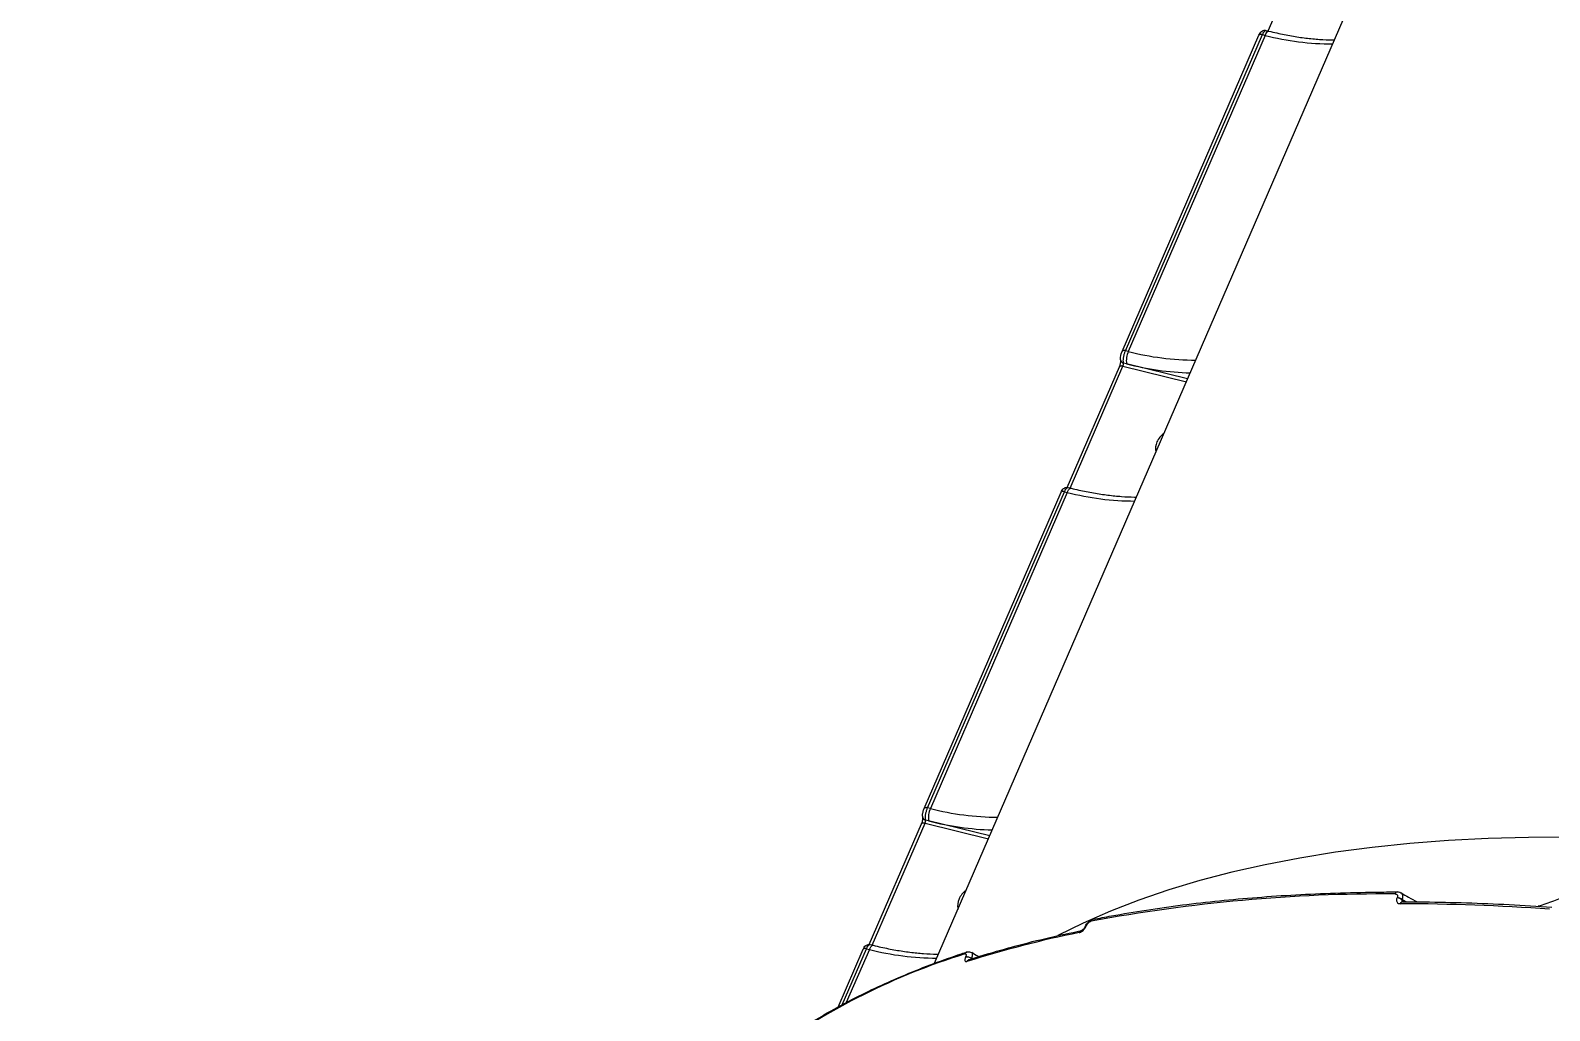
# Model space of a CAD drawing. Header units: millimetres. Extents: x -5517 to 6387, y -5295 to 6147.
# Drawn here: x 2839.9 to 3169.1, y 2527.4 to 2739.8 of the extents above; entities that cross this region are included whole.
import ezdxf

# ---------------------------------------------------------------- set-up
doc = ezdxf.new("R2010")
doc.units = ezdxf.units.MM
for name, color, linetype in [('DIKOM_ОБЪЕКТ', 7, 'Continuous'), ('DIKOM_РАЗМЕР_ЗОНА', 7, 'Continuous'), ('DIKOM_РАЗМЕР_ОБЪЕКТА', 7, 'Continuous')]:
    doc.layers.add(name, color=color, linetype=linetype)
doc.styles.add('style1', font='arial.ttf', dxfattribs={"width": 0.8})
doc.dimstyles.new('1-50', dxfattribs={"dimtxt": 300, "dimasz": 200, "dimexe": 100, "dimexo": 0, "dimgap": 100, "dimtad": 1, "dimtxsty": 'style1', "dimcen": 200, "dimclrd": 7, "dimclre": 7, "dimclrt": 7, "dimadec": 1, "dimazin": 2, "dimtfac": 1, "dimtmove": 0, "dimatfit": 2, "dimfxl": 0, "dimlwd": 25, "dimlwe": 18, "dimarcsym": 0})

# ---------------------------------------------------------------- blocks, each defined once
blk = doc.blocks.new('*D0')
at = {"layer": 'Defpoints', "color": 0, "transparency": 16777216}
for p in [(3079.07, 4135.26), (-4405.35, -2652.69), (-1397.56, -2652.69)]:
    blk.add_point(p, dxfattribs=at)
at = {"layer": 'DIKOM_РАЗМЕР_ОБЪЕКТА', "color": 7, "lineweight": 18, "transparency": 16777216}
for p, q in [((3079.07, 4135.26), (-4505.35, 4135.26)), ((-1397.56, -2652.69), (-4505.35, -2652.69))]:
    blk.add_line(p, q, dxfattribs=at)
at = {"layer": 'DIKOM_РАЗМЕР_ОБЪЕКТА', "color": 7, "lineweight": 25, "transparency": 16777216}
blk.add_line((-4405.35, 3935.26), (-4405.35, -2452.69), dxfattribs=at)
at = {"layer": 'DIKOM_РАЗМЕР_ОБЪЕКТА', "color": 7, "transparency": 16777216}
for points in [[(-4438.68, 3935.26), (-4372.02, 3935.26), (-4405.35, 4135.26)], [(-4438.68, -2452.69), (-4372.02, -2452.69), (-4405.35, -2652.69)]]:
    blk.add_solid(points, dxfattribs=at)
at = {"layer": 'DIKOM_РАЗМЕР_ОБЪЕКТА', "color": 7, "transparency": 16777216, "insert": (-4658.52, 741.29), "char_height": 300, "attachment_point": 5, "rotation": 90, "style": 'style1'}
blk.add_mtext('6800', dxfattribs=at)
blk = doc.blocks.new('*D2')
at = {"layer": 'Defpoints', "color": 0, "transparency": 16777216}
for p in [(4491.49, 3838.97), (-2445.56, 374.31), (4491.49, -4687.8)]:
    blk.add_point(p, dxfattribs=at)
at = {"layer": 'DIKOM_РАЗМЕР_ОБЪЕКТА', "color": 7, "lineweight": 18, "transparency": 16777216}
for p, q in [((4491.49, 3838.97), (4491.49, -4787.8)), ((-2445.56, 374.31), (-2445.56, -4787.8))]:
    blk.add_line(p, q, dxfattribs=at)
at = {"layer": 'DIKOM_РАЗМЕР_ОБЪЕКТА', "color": 7, "lineweight": 25, "transparency": 16777216}
blk.add_line((-2245.56, -4687.8), (4291.49, -4687.8), dxfattribs=at)
at = {"layer": 'DIKOM_РАЗМЕР_ОБЪЕКТА', "color": 7, "transparency": 16777216}
for points in [[(-2245.56, -4654.47), (-2245.56, -4721.14), (-2445.56, -4687.8)], [(4291.49, -4654.47), (4291.49, -4721.14), (4491.49, -4687.8)]]:
    blk.add_solid(points, dxfattribs=at)
at = {"layer": 'DIKOM_РАЗМЕР_ОБЪЕКТА', "color": 7, "transparency": 16777216, "insert": (1022.97, -4434.63), "char_height": 300, "attachment_point": 5, "style": 'style1'}
blk.add_mtext('6900', dxfattribs=at)
blk = doc.blocks.new('*D3')
at = {"layer": 'Defpoints', "color": 0, "transparency": 16777216}
for p in [(6386.85, 4728.17), (-4131.44, -152.69), (6386.85, -5195.35)]:
    blk.add_point(p, dxfattribs=at)
at = {"layer": 'DIKOM_РАЗМЕР_ЗОНА', "color": 7, "lineweight": 18, "transparency": 16777216}
for p, q in [((6386.85, 4728.17), (6386.85, -5295.35)), ((-4131.44, -152.69), (-4131.44, -5295.35))]:
    blk.add_line(p, q, dxfattribs=at)
at = {"layer": 'DIKOM_РАЗМЕР_ЗОНА', "color": 7, "lineweight": 25, "transparency": 16777216}
blk.add_line((-3931.44, -5195.35), (6186.85, -5195.35), dxfattribs=at)
at = {"layer": 'DIKOM_РАЗМЕР_ЗОНА', "color": 7, "transparency": 16777216}
for points in [[(-3931.44, -5162.02), (-3931.44, -5228.69), (-4131.44, -5195.35)], [(6186.85, -5162.02), (6186.85, -5228.69), (6386.85, -5195.35)]]:
    blk.add_solid(points, dxfattribs=at)
at = {"layer": 'DIKOM_РАЗМЕР_ЗОНА', "color": 7, "transparency": 16777216, "insert": (1127.71, -4942.18), "char_height": 300, "attachment_point": 5, "style": 'style1'}
blk.add_mtext('10500', dxfattribs=at)

msp = doc.modelspace()

# ---------------------------------------------------------------- linework, layer by layer
at = {"layer": 'DIKOM_ОБЪЕКТ', "color": 7, "linetype": 'Continuous', "lineweight": 15}
for p, q in [((3035.857, 2537.694), (3152.294, 2806.553)), ((3108.144, 2739.712), (3119.576, 2766.109)), ((3107.702, 2739.821), (3108.328, 2739.667)), ((3076.492, 2670.288), (3106.158, 2738.789)), ((3077.239, 2670.409), (3106.905, 2738.909)), ((3107.511, 2738.76), (3077.845, 2670.26)), ((3106.905, 2738.909), (3107.511, 2738.76)), ((3076.492, 2670.288), (3076.487, 2670.276)), ((3077.845, 2670.26), (3077.239, 2670.409)), ((3064.616, 2640.809), (3075.938, 2666.952)), ((3065.253, 2640.676), (3076.685, 2667.072)), ((3076.685, 2667.072), (3090.428, 2663.702)), ((3077.471, 2667.574), (3076.829, 2667.731)), ((3090.7, 2664.329), (3077.471, 2667.574)), ((3064.812, 2640.784), (3065.437, 2640.631)), ((3033.601, 2571.252), (3063.267, 2639.752)), ((3034.348, 2571.372), (3064.014, 2639.872)), ((3064.62, 2639.724), (3034.954, 2571.223)), ((3064.014, 2639.872), (3064.62, 2639.724)), ((3033.601, 2571.252), (3033.596, 2571.24)), ((3034.954, 2571.223), (3034.348, 2571.372)), ((3021.725, 2541.772), (3033.047, 2567.915)), ((3022.363, 2541.639), (3033.794, 2568.035)), ((3033.794, 2568.035), (3047.537, 2564.665)), ((3034.58, 2568.537), (3033.938, 2568.695)), ((3047.809, 2565.293), (3034.58, 2568.537)), ((3136.099, 2551.909), (3136.07, 2551.843)), ((3137.175, 2551.448), (3137.203, 2551.514)), ((3137.734, 2551.035), (3137.175, 2551.448)), ((3137.203, 2551.514), (3138.124, 2551.033)), ((3068.505, 2545.633), (3068.533, 2545.698)), ((3068.739, 2545.785), (3068.768, 2545.851)), ((3021.921, 2541.747), (3022.547, 2541.594)), ((3014.957, 2528.203), (3020.376, 2540.715)), ((3015.866, 2528.695), (3021.124, 2540.836)), ((3021.73, 2540.687), (3016.742, 2529.169)), ((3021.124, 2540.836), (3021.73, 2540.687)), ((3042.593, 2539.073), (3042.573, 2539.028))]:
    msp.add_line(p, q, dxfattribs=at)
at = {"layer": 'DIKOM_ОБЪЕКТ', "color": 7, "linetype": 'Continuous', "lineweight": 15, "flags": 128}
for points in [[(3107.511, 2738.76), (3107.657, 2739.063), (3107.811, 2739.313), (3107.966, 2739.503), (3108.116, 2739.624), (3108.257, 2739.673), (3108.327, 2739.667)], [(3106.905, 2738.909), (3106.734, 2738.942), (3106.575, 2738.956), (3106.434, 2738.948), (3106.317, 2738.921), (3106.227, 2738.874), (3106.168, 2738.809), (3106.158, 2738.789)], [(3077.239, 2670.409), (3077.068, 2670.442), (3076.909, 2670.455), (3076.768, 2670.448), (3076.651, 2670.42), (3076.561, 2670.373), (3076.502, 2670.309), (3076.492, 2670.288)], [(3076.685, 2667.072), (3076.513, 2667.105), (3076.353, 2667.119), (3076.212, 2667.111), (3076.095, 2667.083), (3076.005, 2667.036), (3075.947, 2666.97), (3075.938, 2666.952)], [(3064.62, 2639.724), (3064.766, 2640.026), (3064.92, 2640.277), (3065.075, 2640.466), (3065.226, 2640.588), (3065.366, 2640.636), (3065.437, 2640.631)], [(3064.014, 2639.872), (3063.843, 2639.906), (3063.684, 2639.919), (3063.543, 2639.912), (3063.426, 2639.884), (3063.336, 2639.837), (3063.278, 2639.773), (3063.267, 2639.752)], [(3034.348, 2571.372), (3034.177, 2571.405), (3034.018, 2571.419), (3033.877, 2571.411), (3033.76, 2571.384), (3033.67, 2571.337), (3033.611, 2571.272), (3033.601, 2571.252)], [(3033.794, 2568.035), (3033.622, 2568.069), (3033.463, 2568.082), (3033.322, 2568.074), (3033.204, 2568.046), (3033.115, 2567.999), (3033.056, 2567.934), (3033.047, 2567.915)], [(3173.56, 2564.999), (3164.58, 2564.955), (3155.791, 2564.711), (3147.203, 2564.266), (3138.822, 2563.621), (3130.657, 2562.777), (3122.715, 2561.735), (3115.003, 2560.495), (3107.53, 2559.058), (3100.301, 2557.426), (3093.323, 2555.6), (3086.604, 2553.583), (3080.148, 2551.376), (3073.963, 2548.98), (3068.053, 2546.399), (3062.597, 2543.723)], [(3021.73, 2540.687), (3021.876, 2540.989), (3022.029, 2541.24), (3022.184, 2541.43), (3022.335, 2541.551), (3022.475, 2541.599), (3022.546, 2541.594)], [(3021.124, 2540.836), (3020.952, 2540.869), (3020.793, 2540.882), (3020.653, 2540.875), (3020.535, 2540.847), (3020.446, 2540.8), (3020.387, 2540.736), (3020.376, 2540.715)]]:
    msp.add_lwpolyline(points, dxfattribs=at)
at = {"layer": 'DIKOM_ОБЪЕКТ', "color": 7, "linetype": 'Continuous', "lineweight": 15}
for centre, radius, start, end in [((3122.251, 2795.895), 59.005, 255.53372, 269.87698), ((3081.968, 2668.316), 4.558, 154.76028, 189.37412), ((3092.586, 2727.399), 59.01, 255.53434, 269.87636), ((3077.008, 2668.534), 0.823, 196.49047, 257.39152), ((3093.241, 2729.141), 63.555, 255.63286, 268.21182), ((3087.217, 2649.251), 3.464, 156.04169, 192.77868), ((3088.331, 2648.676), 4.717, 125.67565, 155.15694), ((3079.361, 2696.865), 59.012, 255.53456, 269.87625), ((3039.078, 2569.28), 4.559, 154.76363, 189.37576), ((3049.695, 2628.363), 59.01, 255.53434, 269.87648), ((3034.118, 2569.497), 0.823, 196.49288, 257.38833), ((3050.351, 2630.11), 63.561, 255.63339, 268.21129), ((3044.159, 2550.231), 3.305, 155.12676, 193.69983), ((3045.213, 2549.827), 4.432, 124.7011, 156.12348), ((3133.697, 2205.38), 347.343, 89.67707, 100.60488), ((3136.242, 2552.544), 0.612, 96.23554, 163.56114), ((3135.97, 2549.821), 2.024, 53.46607, 87.14874), ((3135.998, 2549.887), 2.024, 53.46607, 87.14874), ((3137.358, 2550.414), 0.63, 97.19131, 162.45071), ((3135.002, 2057.888), 492.719, 86.02715, 89.79599), ((3067.848, 2544.103), 0.692, 102.69412, 159.45694), ((3068.763, 2545.492), 0.294, 94.69847, 152.25344), ((3068.793, 2545.556), 0.297, 94.84512, 150.70804), ((3070.423, 2546.545), 0.694, 103.44396, 159.38579), ((3112.361, 2319.347), 229.487, 101.34927, 107.62232), ((3086.687, 2398.002), 148.478, 107.35894, 125.64401), ((3036.47, 2597.826), 59.01, 255.53434, 269.87636), ((3043.063, 2539.447), 0.728, 108.97059, 158.17756), ((3042.813, 2537.305), 1.74, 51.20145, 97.93153), ((3042.833, 2537.35), 1.74, 51.20145, 97.93153), ((3043.56, 2537.795), 0.726, 108.95794, 158.2656)]:
    msp.add_arc(centre, radius, start, end, dxfattribs=at)
for points, knots in [([(3106.162, 2738.782), (3106.241, 2738.951), (3106.386, 2739.259), (3106.69, 2739.595), (3107.065, 2739.809), (3107.425, 2739.881), (3107.627, 2739.823), (3107.698, 2739.802)], [0, 0, 0, 0, 0.2743569, 0.5026, 0.70629, 0.8968213, 1, 1, 1, 1]), ([(3106.905, 2738.909), (3106.959, 2739.026), (3107.096, 2739.32), (3107.331, 2739.653), (3107.553, 2739.842), (3107.658, 2739.807), (3107.696, 2739.794)], [0, 0, 0, 0, 0.2027322, 0.5120338, 0.8215365, 1, 1, 1, 1]), ([(3108.328, 2739.667), (3108.898, 2739.531), (3110.552, 2739.138), (3113.236, 2738.611), (3116.329, 2738.144), (3119.284, 2737.859), (3121.329, 2737.753), (3122.36, 2737.762), (3122.503, 2737.763)], [0, 0, 0, 0, 0.1125316, 0.3264555, 0.5400755, 0.7532295, 0.965815, 1, 1, 1, 1]), ([(3076.293, 2669.669), (3076.309, 2669.747), (3076.355, 2669.963), (3076.444, 2670.152), (3076.5, 2670.272)], [0, 0, 0, 0, 0.3627909, 1, 1, 1, 1]), ([(3076.829, 2667.731), (3076.81, 2667.815), (3076.762, 2668.027), (3076.762, 2668.514), (3076.846, 2669.147), (3077.008, 2669.818), (3077.162, 2670.212), (3077.239, 2670.409)], [0, 0, 0, 0, 0.1417037, 0.3564028, 0.5709695, 0.7854593, 1, 1, 1, 1]), ([(3075.938, 2666.955), (3075.943, 2666.967), (3075.983, 2667.051), (3076.062, 2667.279), (3076.153, 2667.612), (3076.209, 2667.934), (3076.226, 2668.16), (3076.221, 2668.288), (3076.219, 2668.302), (3076.217, 2668.309)], [0, 0, 0, 0, 0.0301721, 0.2066683, 0.4053376, 0.6112638, 0.772833, 0.8981366, 1, 1, 1, 1]), ([(3076.22, 2668.302), (3076.197, 2668.428), (3076.137, 2668.751), (3076.174, 2669.213), (3076.263, 2669.554), (3076.293, 2669.669)], [0, 0, 0, 0, 0.2970968, 0.7617962, 1, 1, 1, 1]), ([(3076.685, 2667.072), (3076.705, 2667.121), (3076.744, 2667.219), (3076.791, 2667.386), (3076.823, 2667.541), (3076.834, 2667.66), (3076.83, 2667.711), (3076.829, 2667.731)], [0, 0, 0, 0, 0.2139251, 0.428232, 0.6427675, 0.8578311, 1, 1, 1, 1]), ([(3063.271, 2639.745), (3063.35, 2639.914), (3063.495, 2640.222), (3063.799, 2640.559), (3064.174, 2640.772), (3064.534, 2640.844), (3064.736, 2640.786), (3064.807, 2640.766)], [0, 0, 0, 0, 0.2743664, 0.5025851, 0.7062922, 0.8968225, 1, 1, 1, 1]), ([(3064.014, 2639.872), (3064.069, 2639.989), (3064.205, 2640.283), (3064.44, 2640.617), (3064.663, 2640.806), (3064.767, 2640.77), (3064.805, 2640.757)], [0, 0, 0, 0, 0.2027512, 0.5120606, 0.8215612, 1, 1, 1, 1]), ([(3065.437, 2640.631), (3066.007, 2640.495), (3067.661, 2640.101), (3070.345, 2639.574), (3073.438, 2639.107), (3076.393, 2638.822), (3078.438, 2638.717), (3079.469, 2638.725), (3079.612, 2638.726)], [0, 0, 0, 0, 0.1125285, 0.32646, 0.5400787, 0.753228, 0.9658172, 1, 1, 1, 1]), ([(3033.402, 2570.633), (3033.419, 2570.711), (3033.465, 2570.927), (3033.553, 2571.115), (3033.609, 2571.235)], [0, 0, 0, 0, 0.3628434, 1, 1, 1, 1]), ([(3033.938, 2568.695), (3033.919, 2568.779), (3033.871, 2568.99), (3033.871, 2569.477), (3033.956, 2570.111), (3034.118, 2570.782), (3034.271, 2571.175), (3034.348, 2571.372)], [0, 0, 0, 0, 0.1417272, 0.3563906, 0.5709469, 0.7854774, 1, 1, 1, 1]), ([(3033.047, 2567.919), (3033.053, 2567.931), (3033.092, 2568.014), (3033.172, 2568.243), (3033.262, 2568.575), (3033.318, 2568.898), (3033.335, 2569.124), (3033.33, 2569.251), (3033.328, 2569.266), (3033.327, 2569.272)], [0, 0, 0, 0, 0.0301041, 0.2066947, 0.405283, 0.6112225, 0.772823, 0.8981238, 1, 1, 1, 1]), ([(3033.329, 2569.265), (3033.306, 2569.391), (3033.247, 2569.714), (3033.283, 2570.177), (3033.372, 2570.517), (3033.402, 2570.633)], [0, 0, 0, 0, 0.297039, 0.7618051, 1, 1, 1, 1]), ([(3033.794, 2568.035), (3033.814, 2568.084), (3033.853, 2568.183), (3033.9, 2568.349), (3033.932, 2568.505), (3033.943, 2568.624), (3033.94, 2568.674), (3033.938, 2568.695)], [0, 0, 0, 0, 0.2139636, 0.4281663, 0.6427404, 0.8579592, 1, 1, 1, 1]), ([(3188.994, 2550.389), (3189.024, 2551.063), (3189.079, 2552.32), (3188.486, 2554.127), (3187.672, 2555.42), (3186.783, 2556.232), (3185.819, 2556.582), (3184.818, 2556.696), (3183.529, 2556.616), (3181.28, 2555.962), (3178.618, 2554.868), (3174.764, 2553.168), (3170.743, 2551.379), (3167.771, 2550.397), (3166.679, 2550.036)], [0, 0, 0, 0, 0.1394272, 0.2597522, 0.3205885, 0.3828966, 0.4335152, 0.4431601, 0.4897816, 0.5533354, 0.6374183, 0.7237348, 0.8984067, 1, 1, 1, 1]), ([(3070.262, 2547.22), (3071.562, 2547.47), (3075.333, 2548.193), (3081.737, 2549.256), (3089.537, 2550.351), (3097.54, 2551.266), (3105.736, 2552.004), (3114.12, 2552.564), (3122.686, 2552.944), (3130.059, 2553.12), (3134.599, 2553.144), (3136.177, 2553.152)], [0, 0, 0, 0, 0.0652897, 0.1893902, 0.3134903, 0.4375854, 0.5616778, 0.6857636, 0.8098432, 0.9339171, 1, 1, 1, 1]), ([(3135.655, 2552.717), (3135.744, 2552.708), (3135.922, 2552.689), (3136.103, 2552.539), (3136.186, 2552.321), (3136.17, 2552.096), (3136.117, 2551.957), (3136.099, 2551.909)], [0, 0, 0, 0, 0.2288343, 0.4579129, 0.6785745, 0.8883931, 1, 1, 1, 1]), ([(3136.07, 2551.843), (3136.043, 2551.771), (3135.962, 2551.559), (3135.94, 2551.215), (3136.069, 2550.879), (3136.347, 2550.649), (3136.62, 2550.619), (3136.757, 2550.604)], [0, 0, 0, 0, 0.1083161, 0.3204322, 0.5430391, 0.771574, 1, 1, 1, 1]), ([(3136.176, 2553.135), (3136.241, 2553.139), (3136.499, 2553.155), (3136.809, 2553.077), (3136.987, 2552.928), (3137.016, 2552.903)], [0, 0, 0, 0, 0.2188513, 0.8713744, 1, 1, 1, 1]), ([(3137.203, 2551.514), (3137.238, 2551.612), (3137.337, 2551.895), (3137.372, 2552.332), (3137.272, 2552.728), (3137.084, 2552.85), (3137.004, 2552.903)], [0, 0, 0, 0, 0.1583889, 0.4560779, 0.7668252, 1, 1, 1, 1]), ([(3137.034, 2552.947), (3137.541, 2552.616), (3138.661, 2551.885), (3139.827, 2551.322), (3140.465, 2551.014)], [0, 0, 0, 0, 0.4532197, 1, 1, 1, 1]), ([(3137.282, 2551.059), (3137.275, 2551.064), (3137.22, 2551.106), (3137.168, 2551.203), (3137.147, 2551.31), (3137.154, 2551.387), (3137.166, 2551.423), (3137.175, 2551.448)], [0, 0, 0, 0, 0.0541243, 0.4652402, 0.7388518, 0.8245765, 1, 1, 1, 1]), ([(3137.273, 2551.037), (3137.27, 2551.038), (3137.26, 2551.041), (3137.277, 2551.041), (3137.287, 2551.041)], [0, 0, 0, 0, 0.388233, 1, 1, 1, 1]), ([(3137.279, 2551.039), (3138.853, 2551.03), (3143.419, 2551.004), (3151.101, 2550.822), (3160.31, 2550.451), (3166.554, 2550.055), (3169.651, 2549.859)], [0, 0, 0, 0, 0.1499009, 0.4348036, 0.7196969, 1, 1, 1, 1]), ([(3043.324, 2538.482), (3044.478, 2538.844), (3047.824, 2539.897), (3053.542, 2541.505), (3060.495, 2543.254), (3065.303, 2544.272), (3067.687, 2544.776)], [0, 0, 0, 0, 0.1499055, 0.4347817, 0.7196713, 1, 1, 1, 1]), ([(3067.201, 2544.346), (3067.293, 2544.372), (3067.5, 2544.432), (3067.857, 2544.656), (3068.217, 2544.984), (3068.534, 2545.376), (3068.671, 2545.649), (3068.739, 2545.785)], [0, 0, 0, 0, 0.1741808, 0.3895924, 0.5958051, 0.7978827, 1, 1, 1, 1]), ([(3067.691, 2544.777), (3067.69, 2544.776), (3067.675, 2544.775), (3067.733, 2544.789), (3067.843, 2544.851), (3068.005, 2544.969), (3068.189, 2545.147), (3068.354, 2545.356), (3068.459, 2545.531), (3068.491, 2545.606), (3068.501, 2545.629)], [0, 0, 0, 0, 0.0196036, 0.1587084, 0.2975789, 0.4459047, 0.615029, 0.7892909, 0.9326451, 1, 1, 1, 1]), ([(3068.542, 2545.698), (3068.556, 2545.737), (3068.653, 2545.997), (3068.983, 2546.452), (3069.552, 2546.946), (3069.999, 2547.211), (3070.26, 2547.218), (3070.265, 2547.218)], [0, 0, 0, 0, 0.0543782, 0.3553336, 0.6533698, 0.9927606, 1, 1, 1, 1]), ([(3068.768, 2545.851), (3068.813, 2545.941), (3068.903, 2546.121), (3069.111, 2546.379), (3069.347, 2546.591), (3069.578, 2546.735), (3069.713, 2546.773), (3069.774, 2546.79)], [0, 0, 0, 0, 0.2040148, 0.4080394, 0.6134989, 0.8264914, 1, 1, 1, 1]), ([(3020.381, 2540.709), (3020.46, 2540.877), (3020.604, 2541.186), (3020.908, 2541.522), (3021.283, 2541.735), (3021.643, 2541.807), (3021.845, 2541.749), (3021.916, 2541.729)], [0, 0, 0, 0, 0.2743601, 0.5026059, 0.7062982, 0.8968318, 1, 1, 1, 1]), ([(3021.124, 2540.836), (3021.178, 2540.952), (3021.314, 2541.247), (3021.549, 2541.58), (3021.772, 2541.769), (3021.876, 2541.733), (3021.914, 2541.72)], [0, 0, 0, 0, 0.2026934, 0.5120507, 0.8215338, 1, 1, 1, 1]), ([(3022.547, 2541.594), (3023.117, 2541.458), (3024.77, 2541.064), (3027.454, 2540.538), (3030.547, 2540.071), (3033.502, 2539.785), (3035.547, 2539.68), (3036.578, 2539.689), (3036.721, 2539.69)], [0, 0, 0, 0, 0.1125331, 0.3264568, 0.5400757, 0.7532297, 0.965815, 1, 1, 1, 1]), ([(3000.413, 2518.983), (3001.221, 2519.573), (3003.562, 2521.279), (3007.639, 2523.984), (3012.726, 2527.044), (3018.075, 2529.942), (3023.678, 2532.679), (3029.532, 2535.251), (3035.526, 2537.614), (3040.01, 2539.205), (3042.438, 2540.008), (3042.822, 2540.134)], [0, 0, 0, 0, 0.0688579, 0.1994188, 0.330021, 0.4606746, 0.5913705, 0.7221011, 0.8528596, 0.9767795, 1, 1, 1, 1]), ([(3042.387, 2539.718), (3042.446, 2539.73), (3042.565, 2539.753), (3042.673, 2539.666), (3042.71, 2539.498), (3042.677, 2539.286), (3042.617, 2539.134), (3042.593, 2539.073)], [0, 0, 0, 0, 0.2142598, 0.4284201, 0.6428828, 0.8577294, 1, 1, 1, 1]), ([(3042.573, 2539.028), (3042.538, 2538.938), (3042.449, 2538.712), (3042.4, 2538.397), (3042.455, 2538.145), (3042.617, 2538.013), (3042.796, 2538.047), (3042.886, 2538.064)], [0, 0, 0, 0, 0.1407505, 0.3552822, 0.57001, 0.7849183, 1, 1, 1, 1]), ([(3042.831, 2540.118), (3042.893, 2540.143), (3043.089, 2540.223), (3043.455, 2540.199), (3043.774, 2540.127), (3043.886, 2540.019), (3043.891, 2540.014)], [0, 0, 0, 0, 0.1874807, 0.5874618, 0.9823352, 1, 1, 1, 1]), ([(3043.923, 2538.706), (3043.967, 2538.83), (3044.077, 2539.142), (3044.121, 2539.57), (3044.053, 2539.902), (3043.912, 2539.98), (3043.856, 2540.011)], [0, 0, 0, 0, 0.1994084, 0.5003818, 0.8006845, 1, 1, 1, 1]), ([(3043.914, 2540.1), (3044.332, 2539.814), (3044.842, 2539.465), (3045.374, 2539.196), (3045.47, 2539.148)], [0, 0, 0, 0, 0.8199074, 1, 1, 1, 1])]:
    msp.add_open_spline(points, degree=3, knots=knots, dxfattribs=at)

# ---------------------------------------------------------------- dimensions: what is measured, and where the dimension line sits
at = {"layer": 'DIKOM_РАЗМЕР_ЗОНА'}
dim = msp.add_linear_dim(base=(6386.855, -5195.352), p1=(-4131.439, -152.689), p2=(6386.855, 4728.173), text='10500', dimstyle='1-50', dxfattribs=at)
dim.commit()
dim.dimension.update_dxf_attribs({"geometry": '*D3', "text_midpoint": (1127.708, -5195.352), "dimtype": 160})
at = {"layer": 'DIKOM_РАЗМЕР_ОБЪЕКТА'}
dim = msp.add_linear_dim(base=(-4405.349, -2652.689), p1=(3079.071, 4135.263), p2=(-1397.558, -2652.689), angle=90, text='6800', dimstyle='1-50', dxfattribs=at)
dim.commit()
dim.dimension.update_dxf_attribs({"geometry": '*D0', "text_midpoint": (-4405.349, 741.287), "dimtype": 160})
dim = msp.add_linear_dim(base=(4491.49, -4687.804), p1=(-2445.558, 374.311), p2=(4491.49, 3838.967), text='6900', dimstyle='1-50', dxfattribs=at)
dim.commit()
dim.dimension.update_dxf_attribs({"geometry": '*D2', "text_midpoint": (1022.966, -4687.804), "dimtype": 160})

doc.saveas('drawing.dxf')
